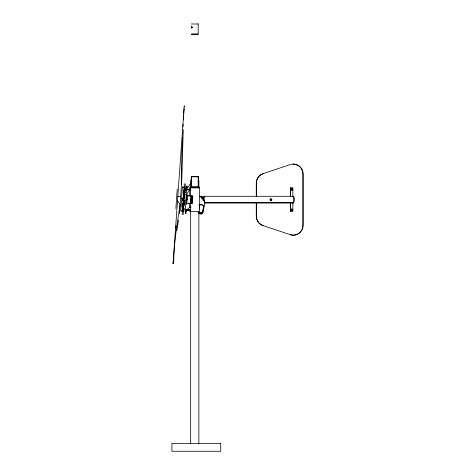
<?xml version="1.0" encoding="UTF-8"?>
<svg xmlns="http://www.w3.org/2000/svg" width="475" height="475" viewBox="0 0 475 475"><rect width="100%" height="100%" fill="white"/><g stroke="black" fill="none" stroke-linecap="round" stroke-linejoin="round"><path stroke-width="0.71" d="M204.286 198.081L203.799 198.829L204.879 201.822M183.825 205.242L183.605 204.096L183.694 205.069L183.837 204.078L183.861 204.82L183.884 204.428M184.995 188.575C184.906 187.91 184.324 189.596 184.882 188.326M179.473 213.708L181.664 181.123M181.688 178.226L181.759 168.079M181.515 184.543L181.8 153.318L182.649 137.756M183.249 201.162L183.582 201.121M184.543 188.795L184.888 188.379M183.623 203.472C184.181 204.161 183.51 201.643 183.932 201.94C184.3 201.067 183.623 203.662 183.973 202.867M183.967 203.122L183.973 201.875M183.908 203.211L183.777 201.661L184.027 202.047M184.336 197.998C183.475 196.228 185.416 193.295 184.235 198.081M184.252 197.636L184.205 195.635L184.49 195.759M184.033 193.978L184.068 193.07M183.683 203.062L183.979 203.086M184.442 196.412L184.365 196.781L184.419 196.478M183.243 200.088L183.213 201.418L183.582 199.999M183.392 200.1L183.374 201.418M183.493 198.692L183.522 197.362M183.653 203.454L183.647 201.447M183.801 203.46L183.795 201.459L183.57 203.846M183.89 203.46L183.938 201.471M184.288 195.439L184.324 198.229M183.012 206.773L182.774 206.791M183.593 200.183C183.065 199.91 183.552 201.014 183.588 200.236M183.101 205.218C183.332 206.572 182.614 206.097 183.107 206.322M175.584 228.558L175.661 226.332A2.155 2.019 4 0 1 176.005 226.86M184.086 197.25L184.543 194.982L184.086 198.307M181.652 182.572L183.261 129.527M183.047 204.179L182.988 204.879L183.077 203.692M183.415 211.149L183.35 211.535L183.112 211.25M183.647 204.321L183.89 204.434M183.629 203.811L183.92 203.965M184.342 197.974L184.336 194.964L184.324 198.206M182.56 133.879L182.638 132.472M182.94 126.861L183.095 124.058M183.338 119.848L183.611 115.645M183.748 113.543L184.062 108.633M183.124 211.595L183.427 207.961M183.688 204.761L183.956 201.459M175.881 208.483L177.252 188.866M177.46 200.622L180.114 204.6C177.193 223.832 173.773 243.277 173.719 262.705A2.155 1.662 4 0 1 173.042 263.756L184.247 105.83L184.65 106.412A2.155 0.362 4 0 1 184.033 106.608M180.684 211.191L182.382 186.871M182.798 187.358L182.839 186.764M182.162 199.078L182.246 197.897L183.035 197.95L182.869 200.313M181.812 211.405L181.866 210.698M182.727 199.648L182.792 198.704M182.323 208.08L182.608 204.018L181.818 203.965M183.291 194.245L183.582 190.113M182.145 214.593L184.306 183.712M182.833 208.098L183.083 204.594L182.869 206.168M184.057 190.255L183.896 193.848L184.086 192.298L184.033 193.444M182.976 208.109L183.118 206.061M183.089 210.698L183.279 207.967M184.074 197.167L184.187 194.993L184.039 196.276M184.793 188.468L184.532 189.947M183.51 209.867L183.249 210.253L183.415 208.139M183.884 201.453L183.593 204.707L183.629 204.41M184.52 192.345L184.817 188.076M183.178 209.808L183.338 210.146L183.54 209.41M183.683 204.998L183.825 204.529M184.585 191.657L184.751 191.021M183.172 214.664L185.333 183.783M183.7 211.066L183.902 208.169M184.086 205.574L184.312 202.32M184.745 196.169L184.84 194.803M185.024 192.108L185.303 188.142M186.455 189.228L186.687 185.939L187.162 185.974L186.918 189.442L190.386 189.685L190.35 190.16L186.414 189.881M185.096 211.5L186.8 187.18M186.337 204.505L186.449 202.884M186.527 201.798L186.61 200.545M186.705 199.215L187.049 194.263M187.524 188.041L187.589 187.097M186.776 203.348L187.328 195.468M186.568 211.737L186.633 210.793M187.477 199.981L187.542 199.037M188.349 203.46L188.385 202.985M188.872 196.05L188.902 195.575M190.243 203.591L190.796 195.706M191.057 201.269L191.277 198.123M190.825 206.946L190.6 210.229L186.657 209.95L190.873 206.287M191.146 202.677L191.562 196.739M175.714 228.404L175.922 226.029M183.576 208.287L183.427 208.46M183.956 194.168L183.985 192.025L183.985 194.026L183.671 193.509M184.383 195.771L184.288 195.67M173.042 263.756L173.458 260.122M183.273 200.961L183.588 199.565M183.415 200.973L183.57 199.654M184.14 197.82L184.276 195.362M183.861 202.706L183.807 201.447M183.101 207.13L183.095 207.207M183.766 193.871L183.991 191.728L183.831 193.361M183.837 193.842L184.021 192.512M182.863 206.251L183.107 204.179M183.154 204.868L182.792 206.144M183.641 205.586L183.873 204.262M178.553 220.079L176.866 230.672M183.914 190.968L183.973 191.615M183.118 211.286L183.154 211.381M183.807 194.156L183.873 192.019L183.665 193.883M183.362 199.625L183.516 200.076M183.095 204.784L183.107 206.619L183.077 204.262M199.268 208.78L200.106 204.719L199.791 204.523M203.935 199.34L203.763 200.147L204.968 202.671L202.873 212.705M205.034 197.398L204.678 196.947L202.683 197.422C202.095 196.531 199.203 196.395 199.957 196.294L293.449 196.294M202.166 212.978A2.933 0.819 11.8 0 0 202.516 212.414L203.609 205.622A2.933 0.819 11.8 0 0 200.414 204.594L199.144 204.529M201.887 213.156A3.224 0.902 11.8 0 0 202.789 212.45L203.858 205.633A3.224 0.902 11.8 0 0 200.349 204.499L199.001 204.446M184.14 196.466L184.086 196.644M183.38 200.86L183.314 200.284L183.409 200.788M183.914 204.013L183.617 203.9M184.074 195.136L184.413 195.213M184.062 197.944L184.074 198.039M179.253 211.428L179.728 210.14M184.733 188.807L184.692 188.421L184.822 188.741M183.588 198.615L183.593 198.77M183.991 190.98L183.973 191.461M184.359 197.279L184.152 196.947L184.371 197.184M184.828 188.361L185.001 188.48M199.654 196.585L199.737 196.745M204.968 202.671L204.523 202.92L204.672 202.071M183.611 204.013L183.605 203.686M183.225 210.324L183.463 209.95M188.438 191.288L187.209 193.622M184.49 187.002C183.896 187.625 184.615 186.473 184.496 187.15M182.875 204.927L182.958 206.578L182.94 204.452M187.756 187.744L190.623 183.178M182.994 207.112L182.691 207.165M204.927 202.623L204.577 202.677M183.13 210.532L183.136 210.223M183.902 201.857L183.671 202.023M183.38 209.618L183.504 209.914M184.092 197.012L184.389 196.876M185.06 186.853L185.054 187.209M256.262 196.317L256.262 183.053A9.88 9.726 -90 0 1 263.471 173.512L290.712 164.403L293.354 164.071A9.88 9.726 90 0 1 303.08 173.945L303.08 225.316A9.88 9.726 90 0 1 290.837 234.858L263.471 225.75A9.88 9.726 90 0 1 256.262 216.208L256.262 202.944M184.543 194.257L184.537 193.598M183.231 208.293L183.593 208.466L183.314 208.293M183.273 208.448L183.13 208.341M184.686 190.439L184.543 190.344M184.864 190.309L184.532 190.428M182.643 211.007L182.632 211.553M183.617 202.736L183.73 202.956M184.543 190.321L184.852 190.428M199.464 204.731L199.963 204.707M191.265 23.988L198.17 23.988M192.333 27.099L191.502 27.14L192.333 27.164L192.333 27.538L191.502 27.574L192.333 27.455M191.502 27.342L192.333 27.283M191.502 27.413L192.333 27.407M191.502 34.022L198.17 34.022M191.265 34.259L198.17 34.259L198.17 23.75M293.354 164.071L293.229 164.071A9.88 9.726 90 0 1 302.955 173.945L302.955 225.316A9.88 9.726 -90 0 1 290.712 234.858M263.471 173.512L263.595 173.512A9.88 9.726 -90 0 0 256.387 183.053L256.387 196.317M191.265 176.842L198.17 176.842M191.864 180.809L190.659 180.809L190.659 187.482M198.123 180.809L198.877 180.809L198.877 187.482M191.502 186.877L198.17 186.877M189.899 187.904L199.429 187.904M203.799 198.829L201.881 198.829L201.21 197.44L199.957 196.294M203.021 200.492L204.28 200.432M204.707 202.73L293.449 202.73M204.636 202.967L293.449 202.967M202.564 198.004L203.336 198.027M182.988 187.251L183.777 187.304M185.013 192.304L185.802 192.363M184.87 194.352L185.66 194.412M190.54 196.163L192.339 196.294L191.852 203.229L190.279 203.122M177.745 196.519L180.666 196.721M191.502 197.517L192.25 197.57M192.096 199.761L192.571 199.791M184.442 200.426L185.232 200.48M181.676 206.013L182.465 206.067M183.855 208.893L184.638 208.947M181.337 210.9L182.127 210.959M183.902 201.655L183.629 202.985L183.683 202.564M200.729 196.769L201.097 196.947M201.263 197.125L201.78 197.44M182.679 200.688L182.928 200.86A1.229 1.128 12.2 0 0 183.522 201.014M202.979 199.749L203.68 200.432M204.03 201.299L204.404 201.828M183.54 209.386L183.528 209.612M204.446 201.988L204.624 202.32M205.016 202.439L204.974 201.994M292.873 196.668L292.873 187.779L290.427 187.779L290.427 196.668M292.873 202.593L292.873 211.488L290.427 211.488L290.427 202.593M290.534 187.779L290.534 196.668M290.534 202.593L290.534 211.488M256.387 202.944L256.387 216.208A9.88 9.726 -90 0 0 263.595 225.75M198.877 211.957L198.877 443.347M198.408 187.114L198.408 176.605L191.265 176.605L191.265 187.114M198.17 176.605L198.17 187.114M191.502 26.149L191.502 28.518M191.502 176.842L191.502 187.114M191.265 27.105L191.265 27.562M190.908 179.96L190.908 180.417M190.659 211.957L190.659 443.347M190.143 187.904L190.143 196.056M190.143 203.466L190.143 207.171M190.143 209.392L190.143 211.612M190.012 195.652L190.012 196.127M189.899 196.056L189.899 187.114L199.429 187.114L199.429 211.612L189.899 211.612L189.899 209.392M189.899 203.466L189.899 207.171M290.92 209.344A0.79 0.778 -90 0 1 291.27 209.143M290.718 189.561A0.79 0.778 -90 0 1 290.795 188.961M290.92 188.801A0.79 0.778 -90 0 1 291.08 188.67M292.38 209.511A0.79 0.778 -90 0 1 291.84 210.68A0.79 0.778 -90 0 1 290.938 209.766A0.79 0.778 -90 0 1 292.095 209.22M292.38 188.961A0.79 0.778 -90 0 1 291.775 190.143A0.79 0.778 -90 0 1 290.973 189.086A0.79 0.778 -90 0 1 292.256 188.801M293.301 196.412A3.337 0.582 -90 0 1 294.025 200.064A3.337 0.582 -90 0 1 293.158 202.516M293.722 202.314A3.099 0.54 90 0 1 293.312 202.623M293.312 196.638A3.099 0.54 90 0 1 293.918 198.081A3.099 0.54 90 0 1 293.829 201.822M271.415 200.028A0.796 0.772 -52.8 0 0 271.528 199.631A0.796 0.772 52.8 0 0 270.732 198.841A0.796 0.772 52.8 0 0 269.966 199.631A0.796 0.772 -52.8 0 0 271.29 200.195M199.043 212.188A2.642 0.742 11.8 0 1 202.225 213.554A2.642 0.742 11.8 0 1 198.9 213.613M198.52 212.218A2.405 0.671 11.8 0 1 201.982 213.412A2.405 0.671 11.8 0 1 198.966 213.56M184.834 189.026L184.817 189.038M185.719 209.647L185.44 213.59L185.915 213.625L186.158 210.158L189.626 210.395L189.662 209.926L185.719 209.647M186.853 195.433L186.301 203.318L192.292 203.733L192.844 195.854L186.853 195.433M203.377 198.164L203.092 199.518L202.956 198.128L203.377 198.164M220.744 443.347L171.92 443.347L171.92 451.25L220.744 451.25L220.744 443.347M292.677 210.3A0.79 0.778 -90 0 0 292.006 209.113A0.79 0.778 -90 0 0 291.329 210.3A0.79 0.778 -90 0 0 292.677 210.3M292.677 189.751A0.79 0.778 -90 0 0 292.006 188.569A0.79 0.778 -90 0 0 291.329 189.751A0.79 0.778 -90 0 0 292.677 189.751M271.765 200.028A0.79 0.778 -90 0 0 271.088 198.841A0.79 0.778 -90 0 0 270.412 200.028A0.79 0.778 -90 0 0 271.765 200.028"/></g></svg>
